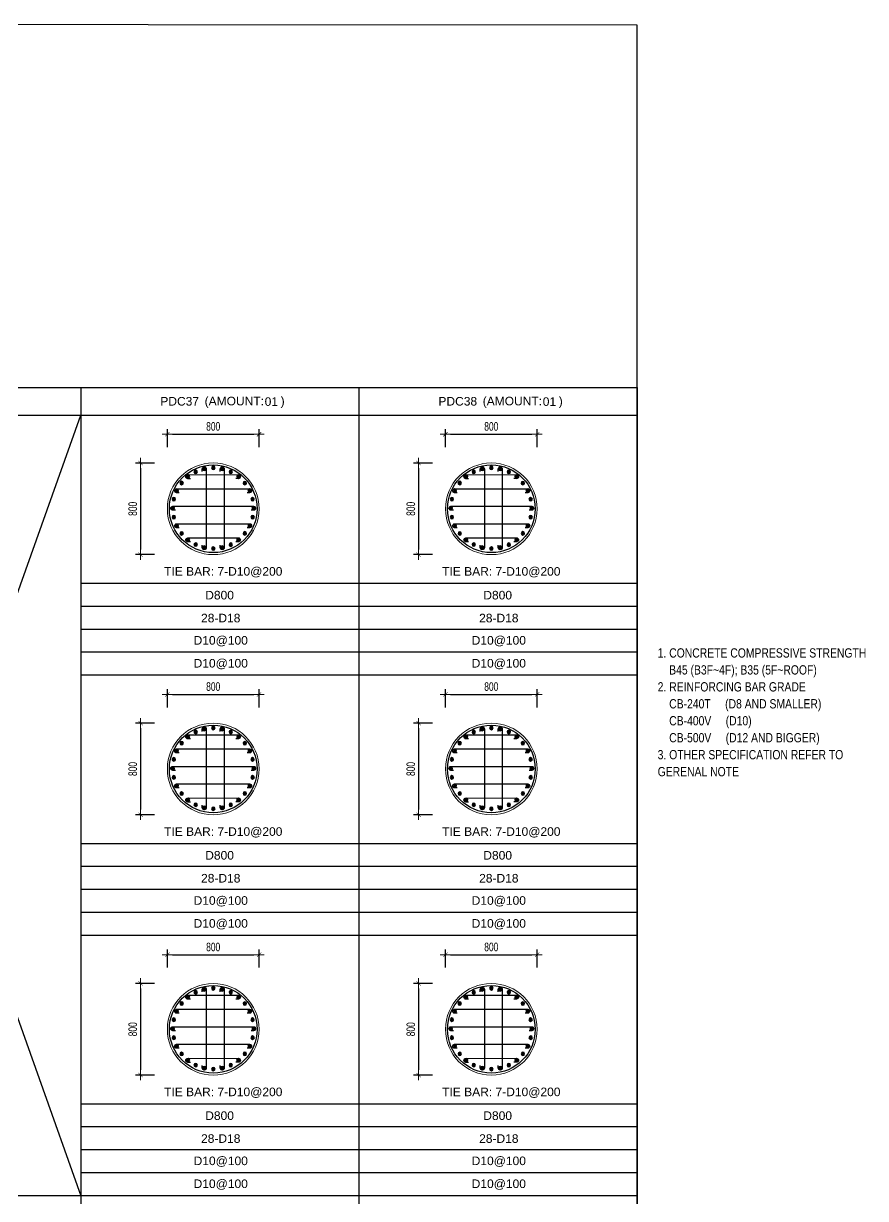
# Model space of a CAD drawing. Header units: millimetres. Extents: x 49323 to 538172, y -39336 to 181761.
# Drawn here: x 489104 to 496450, y 74833 to 85089 of the extents above; entities that cross this region are included whole.
import ezdxf
from ezdxf.enums import TextEntityAlignment as Align

# ---------------------------------------------------------------- set-up
doc = ezdxf.new("R2010")
doc.units = ezdxf.units.MM
doc.linetypes.add('CENTER2', pattern=[1.125, 0.75, -0.125, 0.125, -0.125])
doc.layers.get('Defpoints').update_dxf_attribs({"color": 151, "lineweight": 9})
for name, color, linetype in [('2', 2, 'Continuous'), ('A-ANNO-LEAD', 4, 'Continuous'), ('CEN', 1, 'CENTER2'), ('STL', 3, 'Continuous'), ('TIT1', 3, 'Continuous')]:
    doc.layers.add(name, color=color, linetype=linetype)
doc.layers.add('NDC_S_CONTINUOUS', color=3, linetype='Continuous', lineweight=20)
doc.layers.add('NDC_S_DIM', color=1, linetype='Continuous', lineweight=15)
doc.styles.add('ARIAL', font='arial.ttf', dxfattribs={"width": 0.8})
doc.styles.add('NDC_ARIAL', font='arial.ttf', dxfattribs={"width": 0.85})
doc.styles.add('NDC_DIM', font='', dxfattribs={"width": 0.75})
doc.styles.get('NDC_DIM').set_extended_font_data('Dotum')
doc.dimstyles.new('NDC_dim_30', dxfattribs={"dimscale": 30, "dimtxt": 2.5, "dimasz": 1.5, "dimexe": 1.5, "dimexo": 2.5, "dimgap": 1, "dimtad": 1, "dimdec": 0, "dimzin": 0, "dimdsep": 46, "dimtxsty": 'NDC_DIM', "dimblk": 'DIMMARK', "dimcen": 0.09, "dimdle": 1.2, "dimclrd": 1, "dimclre": 1, "dimclrt": 3, "dimadec": 0, "dimazin": 0, "dimtfac": 1, "dimtdec": 0, "dimtix": 1, "dimtofl": 0, "dimtmove": 0, "dimatfit": 3, "dimfxl": 8, "dimfxlon": 1, "dimtolj": 1, "dimtzin": 0, "dimarcsym": 0})

# ---------------------------------------------------------------- blocks, each defined once
blk = doc.blocks.new('GN')
at = {"layer": 'TIT1', "insert": (0, 0), "char_height": 81, "width": 1996.3, "attachment_point": 1, "line_spacing_factor": 1.096296, "style": 'ARIAL'}
blk.add_mtext('\\A1;1. CONCRETE COMPRESSIVE STRENGTH\\P    B45 (B3F~4F); B35 (5F~ROOF)\\P2. REINFORCING BAR GRADE\\P    CB-240T     (D8 AND SMALLER)\\P    CB-400V     (D10)\\P    CB-500V     (D12 AND BIGGER)\\P3. OTHER SPECIFICATION REFER TO GERENAL NOTE ', dxfattribs=at)
blk = doc.blocks.new('DÁDAS')
at = {"layer": 'TIT1', "color": 2, "style": 'NDC_ARIAL'}
blk.add_text('(AMOUNT:     )', height=75, dxfattribs=at).set_placement((-42061, 55767), align=Align.MIDDLE)
blk = doc.blocks.new('DIMMARK')
at = {"layer": 'NDC_S_DIM', "color": 1}
blk.add_line((-1.5, 0), (1, 0), dxfattribs=at)
at = {"layer": 'NDC_S_DIM', "color": 2, "const_width": 0.1}
blk.add_lwpolyline([(-0.42, -0.42), (0.42, 0.42)], dxfattribs=at)
blk = doc.blocks.new('*D962')
at = {"layer": 'Defpoints', "color": 0, "ltscale": 40, "transparency": 16777216}
for p in [(491159, 76961), (490359, 76773), (491159, 76773)]:
    blk.add_point(p, dxfattribs=at)
at = {"layer": 'NDC_S_DIM', "color": 1, "lineweight": -2, "ltscale": 40, "transparency": 16777216}
for p, q in [((490359, 76848), (490359, 77006)), ((490404, 76961), (491114, 76961)), ((491159, 76848), (491159, 77006))]:
    blk.add_line(p, q, dxfattribs=at)
at = {"layer": 'NDC_S_DIM', "color": 1, "lineweight": -2, "ltscale": 40, "transparency": 16777216, "xscale": 45, "yscale": 45, "zscale": 45, "rotation": 180}
blk.add_blockref('DIMMARK', (490359, 76961), dxfattribs=at)
at = {"layer": 'NDC_S_DIM', "color": 1, "lineweight": -2, "ltscale": 40, "transparency": 16777216, "xscale": 45, "yscale": 45, "zscale": 45}
blk.add_blockref('DIMMARK', (491159, 76961), dxfattribs=at)
at = {"layer": 'NDC_S_DIM', "color": 3, "ltscale": 40, "transparency": 16777216, "insert": (490759, 77028), "char_height": 75, "attachment_point": 5, "style": 'NDC_DIM'}
blk.add_mtext('\\A1;800', dxfattribs=at)
blk = doc.blocks.new('*D963')
at = {"layer": 'Defpoints', "color": 0, "ltscale": 40, "transparency": 16777216}
for p in [(490322, 76710), (490125, 75910), (490322, 75910)]:
    blk.add_point(p, dxfattribs=at)
at = {"layer": 'NDC_S_DIM', "color": 1, "lineweight": -2, "ltscale": 40, "transparency": 16777216}
for p, q in [((490247, 76710), (490080, 76710)), ((490125, 76665), (490125, 75955)), ((490247, 75910), (490080, 75910))]:
    blk.add_line(p, q, dxfattribs=at)
at = {"layer": 'NDC_S_DIM', "color": 1, "lineweight": -2, "ltscale": 40, "transparency": 16777216, "xscale": 45, "yscale": 45, "zscale": 45}
for p, rotation in [((490125, 76710), 90), ((490125, 75910), 270)]:
    blk.add_blockref('DIMMARK', p, dxfattribs=dict(at, rotation=rotation))
at = {"layer": 'NDC_S_DIM', "color": 3, "ltscale": 40, "transparency": 16777216, "insert": (490057, 76310), "char_height": 75, "attachment_point": 5, "rotation": 90, "style": 'NDC_DIM'}
blk.add_mtext('\\A1;800', dxfattribs=at)
blk = doc.blocks.new('8')
at = {"layer": '2'}
blk.add_hatch(color=256, dxfattribs=at).paths.add_polyline_path([(20, 0, 0.386127), (2, 20), (-2, 20, 0.386127), (-20, 0, 1)])
blk.add_circle((0, 0), 20, dxfattribs=at)
blk = doc.blocks.new('5')
at = {"layer": 'CEN', "rotation": 180}
blk.add_blockref('8', (0, 0), dxfattribs=at)
blk = doc.blocks.new('*U693')
at = {"layer": 'STL', "xscale": -0.75, "yscale": 0.75, "zscale": 0.75, "rotation": 292.5000000000001}
blk.add_blockref('5', (0, 0), dxfattribs=at)
blk = doc.blocks.new('*U692')
at = {"layer": 'NDC_S_DIM', "color": 0, "linetype": 'ByBlock', "lineweight": -2, "transparency": 16777216}
for p, rotation in [((-25602, 37941), 295.7142857142843), ((-25527, 37966), 282.8571428571415), ((-25448, 37974), 269.9999999999987), ((-25370, 37964), 257.1428571428559), ((-25296, 37937), 244.2857142857131), ((-25726, 37845), 321.4285714285699), ((-25669, 37900), 308.571428571427), ((-25230, 37894), 231.4285714285703), ((-25175, 37837), 218.5714285714274), ((-25769, 37779), 334.2857142857127), ((-25134, 37770), 205.7142857142847), ((-25796, 37705), 347.1428571428555), ((-25109, 37695), 192.8571428571419), ((-25798, 37548), 12.8571428571428), ((-25111, 37538), 167.1428571428563), ((-25101, 37616), 180), ((-25773, 37473), 25.71428571428561), ((-25138, 37464), 154.2857142857135), ((-25732, 37405), 38.57142857142841), ((-25677, 37349), 51.42857142857117), ((-25238, 37343), 128.5714285714279), ((-25181, 37398), 141.4285714285707), ((-25611, 37306), 64.28571428571395), ((-25537, 37279), 77.14285714285676), ((-25458, 37269), 89.99999999999955), ((-25380, 37276), 102.8571428571423), ((-25305, 37301), 115.7142857142852)]:
    blk.add_blockref('*U693', p, dxfattribs=dict(at, rotation=rotation))
blk.add_blockref('*U693', (-25806, 37626), dxfattribs=at)
blk = doc.blocks.new('*D964')
at = {"layer": 'Defpoints', "color": 0, "ltscale": 40, "transparency": 16777216}
for p in [(491159, 79233), (490359, 79045), (491159, 79045)]:
    blk.add_point(p, dxfattribs=at)
at = {"layer": 'NDC_S_DIM', "color": 1, "lineweight": -2, "ltscale": 40, "transparency": 16777216}
for p, q in [((490359, 79120), (490359, 79278)), ((490404, 79233), (491114, 79233)), ((491159, 79120), (491159, 79278))]:
    blk.add_line(p, q, dxfattribs=at)
at = {"layer": 'NDC_S_DIM', "color": 1, "lineweight": -2, "ltscale": 40, "transparency": 16777216, "xscale": 45, "yscale": 45, "zscale": 45, "rotation": 180}
blk.add_blockref('DIMMARK', (490359, 79233), dxfattribs=at)
at = {"layer": 'NDC_S_DIM', "color": 1, "lineweight": -2, "ltscale": 40, "transparency": 16777216, "xscale": 45, "yscale": 45, "zscale": 45}
blk.add_blockref('DIMMARK', (491159, 79233), dxfattribs=at)
at = {"layer": 'NDC_S_DIM', "color": 3, "ltscale": 40, "transparency": 16777216, "insert": (490759, 79301), "char_height": 75, "attachment_point": 5, "style": 'NDC_DIM'}
blk.add_mtext('\\A1;800', dxfattribs=at)
blk = doc.blocks.new('*D965')
at = {"layer": 'Defpoints', "color": 0, "ltscale": 40, "transparency": 16777216}
for p in [(490322, 78982), (490125, 78182), (490322, 78182)]:
    blk.add_point(p, dxfattribs=at)
at = {"layer": 'NDC_S_DIM', "color": 1, "lineweight": -2, "ltscale": 40, "transparency": 16777216}
for p, q in [((490247, 78982), (490080, 78982)), ((490125, 78937), (490125, 78227)), ((490247, 78182), (490080, 78182))]:
    blk.add_line(p, q, dxfattribs=at)
at = {"layer": 'NDC_S_DIM', "color": 1, "lineweight": -2, "ltscale": 40, "transparency": 16777216, "xscale": 45, "yscale": 45, "zscale": 45}
for p, rotation in [((490125, 78982), 90), ((490125, 78182), 270)]:
    blk.add_blockref('DIMMARK', p, dxfattribs=dict(at, rotation=rotation))
at = {"layer": 'NDC_S_DIM', "color": 3, "ltscale": 40, "transparency": 16777216, "insert": (490057, 78582), "char_height": 75, "attachment_point": 5, "rotation": 90, "style": 'NDC_DIM'}
blk.add_mtext('\\A1;800', dxfattribs=at)
blk = doc.blocks.new('*U699')
at = {"layer": 'STL', "xscale": -0.75, "yscale": 0.75, "zscale": 0.75, "rotation": 292.5000000000001}
blk.add_blockref('5', (0, 0), dxfattribs=at)
blk = doc.blocks.new('*U698')
at = {"layer": 'NDC_S_DIM', "color": 0, "linetype": 'ByBlock', "lineweight": -2, "transparency": 16777216}
for p, rotation in [((-25602, 37941), 295.7142857142843), ((-25527, 37966), 282.8571428571415), ((-25448, 37974), 269.9999999999987), ((-25370, 37964), 257.1428571428559), ((-25296, 37937), 244.2857142857131), ((-25726, 37845), 321.4285714285699), ((-25669, 37900), 308.571428571427), ((-25230, 37894), 231.4285714285703), ((-25175, 37837), 218.5714285714274), ((-25769, 37779), 334.2857142857127), ((-25134, 37770), 205.7142857142847), ((-25796, 37705), 347.1428571428555), ((-25109, 37695), 192.8571428571419), ((-25798, 37548), 12.8571428571428), ((-25111, 37538), 167.1428571428563), ((-25101, 37616), 180), ((-25773, 37473), 25.71428571428561), ((-25138, 37464), 154.2857142857135), ((-25732, 37405), 38.57142857142841), ((-25677, 37349), 51.42857142857117), ((-25238, 37343), 128.5714285714279), ((-25181, 37398), 141.4285714285707), ((-25611, 37306), 64.28571428571395), ((-25537, 37279), 77.14285714285676), ((-25458, 37269), 89.99999999999955), ((-25380, 37276), 102.8571428571423), ((-25305, 37301), 115.7142857142852)]:
    blk.add_blockref('*U699', p, dxfattribs=dict(at, rotation=rotation))
blk.add_blockref('*U699', (-25806, 37626), dxfattribs=at)
blk = doc.blocks.new('*D966')
at = {"layer": 'Defpoints', "color": 0, "ltscale": 40, "transparency": 16777216}
for p in [(491159, 81504), (490359, 81316), (491159, 81316)]:
    blk.add_point(p, dxfattribs=at)
at = {"layer": 'NDC_S_DIM', "color": 1, "lineweight": -2, "ltscale": 40, "transparency": 16777216}
for p, q in [((490359, 81391), (490359, 81549)), ((491159, 81391), (491159, 81549)), ((490404, 81504), (491114, 81504))]:
    blk.add_line(p, q, dxfattribs=at)
at = {"layer": 'NDC_S_DIM', "color": 1, "lineweight": -2, "ltscale": 40, "transparency": 16777216, "xscale": 45, "yscale": 45, "zscale": 45, "rotation": 180}
blk.add_blockref('DIMMARK', (490359, 81504), dxfattribs=at)
at = {"layer": 'NDC_S_DIM', "color": 1, "lineweight": -2, "ltscale": 40, "transparency": 16777216, "xscale": 45, "yscale": 45, "zscale": 45}
blk.add_blockref('DIMMARK', (491159, 81504), dxfattribs=at)
at = {"layer": 'NDC_S_DIM', "color": 3, "ltscale": 40, "transparency": 16777216, "insert": (490759, 81572), "char_height": 75, "attachment_point": 5, "style": 'NDC_DIM'}
blk.add_mtext('\\A1;800', dxfattribs=at)
blk = doc.blocks.new('*D967')
at = {"layer": 'Defpoints', "color": 0, "ltscale": 40, "transparency": 16777216}
for p in [(490322, 81253), (490125, 80453), (490322, 80453)]:
    blk.add_point(p, dxfattribs=at)
at = {"layer": 'NDC_S_DIM', "color": 1, "lineweight": -2, "ltscale": 40, "transparency": 16777216}
for p, q in [((490247, 81253), (490080, 81253)), ((490125, 81208), (490125, 80498)), ((490247, 80453), (490080, 80453))]:
    blk.add_line(p, q, dxfattribs=at)
at = {"layer": 'NDC_S_DIM', "color": 1, "lineweight": -2, "ltscale": 40, "transparency": 16777216, "xscale": 45, "yscale": 45, "zscale": 45}
for p, rotation in [((490125, 81253), 90), ((490125, 80453), 270)]:
    blk.add_blockref('DIMMARK', p, dxfattribs=dict(at, rotation=rotation))
at = {"layer": 'NDC_S_DIM', "color": 3, "ltscale": 40, "transparency": 16777216, "insert": (490057, 80853), "char_height": 75, "attachment_point": 5, "rotation": 90, "style": 'NDC_DIM'}
blk.add_mtext('\\A1;800', dxfattribs=at)
blk = doc.blocks.new('*U701')
at = {"layer": 'STL', "xscale": -0.75, "yscale": 0.75, "zscale": 0.75, "rotation": 292.5000000000001}
blk.add_blockref('5', (0, 0), dxfattribs=at)
blk = doc.blocks.new('*U700')
at = {"layer": 'NDC_S_DIM', "color": 0, "linetype": 'ByBlock', "lineweight": -2, "transparency": 16777216}
for p, rotation in [((-25602, 37941), 295.7142857142843), ((-25527, 37966), 282.8571428571415), ((-25448, 37974), 269.9999999999987), ((-25370, 37964), 257.1428571428559), ((-25296, 37937), 244.2857142857131), ((-25726, 37845), 321.4285714285699), ((-25669, 37900), 308.571428571427), ((-25230, 37894), 231.4285714285703), ((-25175, 37837), 218.5714285714274), ((-25769, 37779), 334.2857142857127), ((-25134, 37770), 205.7142857142847), ((-25796, 37705), 347.1428571428555), ((-25109, 37695), 192.8571428571419), ((-25798, 37548), 12.8571428571428), ((-25111, 37538), 167.1428571428563), ((-25101, 37616), 180), ((-25773, 37473), 25.71428571428561), ((-25138, 37464), 154.2857142857135), ((-25732, 37405), 38.57142857142841), ((-25677, 37349), 51.42857142857117), ((-25238, 37343), 128.5714285714279), ((-25181, 37398), 141.4285714285707), ((-25611, 37306), 64.28571428571395), ((-25537, 37279), 77.14285714285676), ((-25458, 37269), 89.99999999999955), ((-25380, 37276), 102.8571428571423), ((-25305, 37301), 115.7142857142852)]:
    blk.add_blockref('*U701', p, dxfattribs=dict(at, rotation=rotation))
blk.add_blockref('*U701', (-25806, 37626), dxfattribs=at)
blk = doc.blocks.new('*D970')
at = {"layer": 'Defpoints', "color": 0, "ltscale": 40, "transparency": 16777216}
for p in [(493585, 76961), (492785, 76773), (493585, 76773)]:
    blk.add_point(p, dxfattribs=at)
at = {"layer": 'NDC_S_DIM', "color": 1, "lineweight": -2, "ltscale": 40, "transparency": 16777216}
for p, q in [((492785, 76848), (492785, 77006)), ((492830, 76961), (493540, 76961)), ((493585, 76848), (493585, 77006))]:
    blk.add_line(p, q, dxfattribs=at)
at = {"layer": 'NDC_S_DIM', "color": 1, "lineweight": -2, "ltscale": 40, "transparency": 16777216, "xscale": 45, "yscale": 45, "zscale": 45, "rotation": 180}
blk.add_blockref('DIMMARK', (492785, 76961), dxfattribs=at)
at = {"layer": 'NDC_S_DIM', "color": 1, "lineweight": -2, "ltscale": 40, "transparency": 16777216, "xscale": 45, "yscale": 45, "zscale": 45}
blk.add_blockref('DIMMARK', (493585, 76961), dxfattribs=at)
at = {"layer": 'NDC_S_DIM', "color": 3, "ltscale": 40, "transparency": 16777216, "insert": (493185, 77028), "char_height": 75, "attachment_point": 5, "style": 'NDC_DIM'}
blk.add_mtext('\\A1;800', dxfattribs=at)
blk = doc.blocks.new('*D971')
at = {"layer": 'Defpoints', "color": 0, "ltscale": 40, "transparency": 16777216}
for p in [(492748, 76710), (492551, 75910), (492748, 75910)]:
    blk.add_point(p, dxfattribs=at)
at = {"layer": 'NDC_S_DIM', "color": 1, "lineweight": -2, "ltscale": 40, "transparency": 16777216}
for p, q in [((492673, 76710), (492506, 76710)), ((492551, 76665), (492551, 75955)), ((492673, 75910), (492506, 75910))]:
    blk.add_line(p, q, dxfattribs=at)
at = {"layer": 'NDC_S_DIM', "color": 1, "lineweight": -2, "ltscale": 40, "transparency": 16777216, "xscale": 45, "yscale": 45, "zscale": 45}
for p, rotation in [((492551, 76710), 90), ((492551, 75910), 270)]:
    blk.add_blockref('DIMMARK', p, dxfattribs=dict(at, rotation=rotation))
at = {"layer": 'NDC_S_DIM', "color": 3, "ltscale": 40, "transparency": 16777216, "insert": (492483, 76310), "char_height": 75, "attachment_point": 5, "rotation": 90, "style": 'NDC_DIM'}
blk.add_mtext('\\A1;800', dxfattribs=at)
blk = doc.blocks.new('*U685')
at = {"layer": 'STL', "xscale": -0.75, "yscale": 0.75, "zscale": 0.75, "rotation": 292.5000000000001}
blk.add_blockref('5', (0, 0), dxfattribs=at)
blk = doc.blocks.new('*U684')
at = {"layer": 'NDC_S_DIM', "color": 0, "linetype": 'ByBlock', "lineweight": -2, "transparency": 16777216}
for p, rotation in [((-25602, 37941), 295.7142857142843), ((-25527, 37966), 282.8571428571415), ((-25448, 37974), 269.9999999999987), ((-25370, 37964), 257.1428571428559), ((-25296, 37937), 244.2857142857131), ((-25726, 37845), 321.4285714285699), ((-25669, 37900), 308.571428571427), ((-25230, 37894), 231.4285714285703), ((-25175, 37837), 218.5714285714274), ((-25769, 37779), 334.2857142857127), ((-25134, 37770), 205.7142857142847), ((-25796, 37705), 347.1428571428555), ((-25109, 37695), 192.8571428571419), ((-25798, 37548), 12.8571428571428), ((-25111, 37538), 167.1428571428563), ((-25101, 37616), 180), ((-25773, 37473), 25.71428571428561), ((-25138, 37464), 154.2857142857135), ((-25732, 37405), 38.57142857142841), ((-25677, 37349), 51.42857142857117), ((-25238, 37343), 128.5714285714279), ((-25181, 37398), 141.4285714285707), ((-25611, 37306), 64.28571428571395), ((-25537, 37279), 77.14285714285676), ((-25458, 37269), 89.99999999999955), ((-25380, 37276), 102.8571428571423), ((-25305, 37301), 115.7142857142852)]:
    blk.add_blockref('*U685', p, dxfattribs=dict(at, rotation=rotation))
blk.add_blockref('*U685', (-25806, 37626), dxfattribs=at)
blk = doc.blocks.new('*D972')
at = {"layer": 'Defpoints', "color": 0, "ltscale": 40, "transparency": 16777216}
for p in [(493585, 79233), (492785, 79045), (493585, 79045)]:
    blk.add_point(p, dxfattribs=at)
at = {"layer": 'NDC_S_DIM', "color": 1, "lineweight": -2, "ltscale": 40, "transparency": 16777216}
for p, q in [((492785, 79120), (492785, 79278)), ((492830, 79233), (493540, 79233)), ((493585, 79120), (493585, 79278))]:
    blk.add_line(p, q, dxfattribs=at)
at = {"layer": 'NDC_S_DIM', "color": 1, "lineweight": -2, "ltscale": 40, "transparency": 16777216, "xscale": 45, "yscale": 45, "zscale": 45, "rotation": 180}
blk.add_blockref('DIMMARK', (492785, 79233), dxfattribs=at)
at = {"layer": 'NDC_S_DIM', "color": 1, "lineweight": -2, "ltscale": 40, "transparency": 16777216, "xscale": 45, "yscale": 45, "zscale": 45}
blk.add_blockref('DIMMARK', (493585, 79233), dxfattribs=at)
at = {"layer": 'NDC_S_DIM', "color": 3, "ltscale": 40, "transparency": 16777216, "insert": (493185, 79301), "char_height": 75, "attachment_point": 5, "style": 'NDC_DIM'}
blk.add_mtext('\\A1;800', dxfattribs=at)
blk = doc.blocks.new('*D973')
at = {"layer": 'Defpoints', "color": 0, "ltscale": 40, "transparency": 16777216}
for p in [(492748, 78982), (492551, 78182), (492748, 78182)]:
    blk.add_point(p, dxfattribs=at)
at = {"layer": 'NDC_S_DIM', "color": 1, "lineweight": -2, "ltscale": 40, "transparency": 16777216}
for p, q in [((492673, 78982), (492506, 78982)), ((492551, 78937), (492551, 78227)), ((492673, 78182), (492506, 78182))]:
    blk.add_line(p, q, dxfattribs=at)
at = {"layer": 'NDC_S_DIM', "color": 1, "lineweight": -2, "ltscale": 40, "transparency": 16777216, "xscale": 45, "yscale": 45, "zscale": 45}
for p, rotation in [((492551, 78982), 90), ((492551, 78182), 270)]:
    blk.add_blockref('DIMMARK', p, dxfattribs=dict(at, rotation=rotation))
at = {"layer": 'NDC_S_DIM', "color": 3, "ltscale": 40, "transparency": 16777216, "insert": (492483, 78582), "char_height": 75, "attachment_point": 5, "rotation": 90, "style": 'NDC_DIM'}
blk.add_mtext('\\A1;800', dxfattribs=at)
blk = doc.blocks.new('*U671')
at = {"layer": 'STL', "xscale": -0.75, "yscale": 0.75, "zscale": 0.75, "rotation": 292.5000000000001}
blk.add_blockref('5', (0, 0), dxfattribs=at)
blk = doc.blocks.new('*U670')
at = {"layer": 'NDC_S_DIM', "color": 0, "linetype": 'ByBlock', "lineweight": -2, "transparency": 16777216}
for p, rotation in [((-25602, 37941), 295.7142857142843), ((-25527, 37966), 282.8571428571415), ((-25448, 37974), 269.9999999999987), ((-25370, 37964), 257.1428571428559), ((-25296, 37937), 244.2857142857131), ((-25726, 37845), 321.4285714285699), ((-25669, 37900), 308.571428571427), ((-25230, 37894), 231.4285714285703), ((-25175, 37837), 218.5714285714274), ((-25769, 37779), 334.2857142857127), ((-25134, 37770), 205.7142857142847), ((-25796, 37705), 347.1428571428555), ((-25109, 37695), 192.8571428571419), ((-25798, 37548), 12.8571428571428), ((-25111, 37538), 167.1428571428563), ((-25101, 37616), 180), ((-25773, 37473), 25.71428571428561), ((-25138, 37464), 154.2857142857135), ((-25732, 37405), 38.57142857142841), ((-25677, 37349), 51.42857142857117), ((-25238, 37343), 128.5714285714279), ((-25181, 37398), 141.4285714285707), ((-25611, 37306), 64.28571428571395), ((-25537, 37279), 77.14285714285676), ((-25458, 37269), 89.99999999999955), ((-25380, 37276), 102.8571428571423), ((-25305, 37301), 115.7142857142852)]:
    blk.add_blockref('*U671', p, dxfattribs=dict(at, rotation=rotation))
blk.add_blockref('*U671', (-25806, 37626), dxfattribs=at)
blk = doc.blocks.new('*D974')
at = {"layer": 'Defpoints', "color": 0, "ltscale": 40, "transparency": 16777216}
for p in [(493585, 81504), (492785, 81316), (493585, 81316)]:
    blk.add_point(p, dxfattribs=at)
at = {"layer": 'NDC_S_DIM', "color": 1, "lineweight": -2, "ltscale": 40, "transparency": 16777216}
for p, q in [((492785, 81391), (492785, 81549)), ((493585, 81391), (493585, 81549)), ((492830, 81504), (493540, 81504))]:
    blk.add_line(p, q, dxfattribs=at)
at = {"layer": 'NDC_S_DIM', "color": 1, "lineweight": -2, "ltscale": 40, "transparency": 16777216, "xscale": 45, "yscale": 45, "zscale": 45, "rotation": 180}
blk.add_blockref('DIMMARK', (492785, 81504), dxfattribs=at)
at = {"layer": 'NDC_S_DIM', "color": 1, "lineweight": -2, "ltscale": 40, "transparency": 16777216, "xscale": 45, "yscale": 45, "zscale": 45}
blk.add_blockref('DIMMARK', (493585, 81504), dxfattribs=at)
at = {"layer": 'NDC_S_DIM', "color": 3, "ltscale": 40, "transparency": 16777216, "insert": (493185, 81572), "char_height": 75, "attachment_point": 5, "style": 'NDC_DIM'}
blk.add_mtext('\\A1;800', dxfattribs=at)
blk = doc.blocks.new('*D975')
at = {"layer": 'Defpoints', "color": 0, "ltscale": 40, "transparency": 16777216}
for p in [(492748, 81253), (492551, 80453), (492748, 80453)]:
    blk.add_point(p, dxfattribs=at)
at = {"layer": 'NDC_S_DIM', "color": 1, "lineweight": -2, "ltscale": 40, "transparency": 16777216}
for p, q in [((492673, 81253), (492506, 81253)), ((492551, 81208), (492551, 80498)), ((492673, 80453), (492506, 80453))]:
    blk.add_line(p, q, dxfattribs=at)
at = {"layer": 'NDC_S_DIM', "color": 1, "lineweight": -2, "ltscale": 40, "transparency": 16777216, "xscale": 45, "yscale": 45, "zscale": 45}
for p, rotation in [((492551, 81253), 90), ((492551, 80453), 270)]:
    blk.add_blockref('DIMMARK', p, dxfattribs=dict(at, rotation=rotation))
at = {"layer": 'NDC_S_DIM', "color": 3, "ltscale": 40, "transparency": 16777216, "insert": (492483, 80853), "char_height": 75, "attachment_point": 5, "rotation": 90, "style": 'NDC_DIM'}
blk.add_mtext('\\A1;800', dxfattribs=at)
blk = doc.blocks.new('*U673')
at = {"layer": 'STL', "xscale": -0.75, "yscale": 0.75, "zscale": 0.75, "rotation": 292.5000000000001}
blk.add_blockref('5', (0, 0), dxfattribs=at)
blk = doc.blocks.new('*U672')
at = {"layer": 'NDC_S_DIM', "color": 0, "linetype": 'ByBlock', "lineweight": -2, "transparency": 16777216}
for p, rotation in [((-25602, 37941), 295.7142857142843), ((-25527, 37966), 282.8571428571415), ((-25448, 37974), 269.9999999999987), ((-25370, 37964), 257.1428571428559), ((-25296, 37937), 244.2857142857131), ((-25726, 37845), 321.4285714285699), ((-25669, 37900), 308.571428571427), ((-25230, 37894), 231.4285714285703), ((-25175, 37837), 218.5714285714274), ((-25769, 37779), 334.2857142857127), ((-25134, 37770), 205.7142857142847), ((-25796, 37705), 347.1428571428555), ((-25109, 37695), 192.8571428571419), ((-25798, 37548), 12.8571428571428), ((-25111, 37538), 167.1428571428563), ((-25101, 37616), 180), ((-25773, 37473), 25.71428571428561), ((-25138, 37464), 154.2857142857135), ((-25732, 37405), 38.57142857142841), ((-25677, 37349), 51.42857142857117), ((-25238, 37343), 128.5714285714279), ((-25181, 37398), 141.4285714285707), ((-25611, 37306), 64.28571428571395), ((-25537, 37279), 77.14285714285676), ((-25458, 37269), 89.99999999999955), ((-25380, 37276), 102.8571428571423), ((-25305, 37301), 115.7142857142852)]:
    blk.add_blockref('*U673', p, dxfattribs=dict(at, rotation=rotation))
blk.add_blockref('*U673', (-25806, 37626), dxfattribs=at)

msp = doc.modelspace()

# ---------------------------------------------------------------- linework, layer by layer
at = {"layer": '2', "elevation": 0}
for points in [[(490559.4, 81115.9), (490537.2, 81115.9, -1), (490537.2, 81150.9), (490979, 81151.4, -1), (490979, 81116.4), (490956.9, 81116.4)], [(490663.2, 81179.8), (490663.2, 81202, -1), (490698.3, 81202), (490698.3, 80514.6, -1), (490663.2, 80514.6), (490663.2, 80536.7)], [(490820.1, 81179.8), (490820.1, 81202, -1), (490855.2, 81202), (490855.2, 80514.6, -1), (490820.1, 80514.6), (490820.1, 80536.7)], [(492985.5, 81115.9), (492963.3, 81115.9, -1), (492963.3, 81150.9), (493405.1, 81151.4, -1), (493405.1, 81116.4), (493383, 81116.4)], [(493089.3, 81179.8), (493089.3, 81202, -1), (493124.4, 81202), (493124.4, 80514.6, -1), (493089.3, 80514.6), (493089.3, 80536.7)], [(493246.2, 81179.8), (493246.2, 81202, -1), (493281.3, 81202), (493281.3, 80514.6, -1), (493246.2, 80514.6), (493246.2, 80536.7)], [(490461.5, 80993.2), (490439.4, 80993.2, -1), (490439.4, 81028.3), (491076.8, 81028.7, -1), (491076.8, 80993.7), (491054.7, 80993.7)], [(492887.6, 80993.2), (492865.5, 80993.2, -1), (492865.5, 81028.3), (493502.9, 81028.7, -1), (493502.9, 80993.7), (493480.8, 80993.7)], [(490428.8, 80840.8), (490406.7, 80840.8, -1), (490406.7, 80875.8), (491111.7, 80875.8, -1), (491111.7, 80840.8), (491089.5, 80840.8)], [(492854.9, 80840.8), (492832.8, 80840.8, -1), (492832.8, 80875.8), (493537.8, 80875.8, -1), (493537.8, 80840.8), (493515.6, 80840.8)], [(490461.5, 80687.3), (490439.4, 80687.3, -1), (490439.4, 80722.3), (491076.8, 80722.8, -1), (491076.8, 80687.8), (491054.7, 80687.8)], [(492887.6, 80687.3), (492865.5, 80687.3, -1), (492865.5, 80722.3), (493502.9, 80722.8, -1), (493502.9, 80687.8), (493480.8, 80687.8)], [(490559.4, 80564.7), (490537.2, 80564.7, -1), (490537.2, 80599.7), (490979, 80600.2, -1), (490979, 80565.1), (490956.9, 80565.1)], [(492985.5, 80564.7), (492963.3, 80564.7, -1), (492963.3, 80599.7), (493405.1, 80600.2, -1), (493405.1, 80565.1), (493383, 80565.1)], [(490559.4, 78844.9), (490537.2, 78844.9, -1), (490537.2, 78879.9), (490979, 78880.4, -1), (490979, 78845.4), (490956.9, 78845.4)], [(490663.2, 78908.8), (490663.2, 78931, -1), (490698.3, 78931), (490698.3, 78243.6, -1), (490663.2, 78243.6), (490663.2, 78265.7)], [(490820.1, 78908.8), (490820.1, 78931, -1), (490855.2, 78931), (490855.2, 78243.6, -1), (490820.1, 78243.6), (490820.1, 78265.7)], [(492985.5, 78844.9), (492963.3, 78844.9, -1), (492963.3, 78879.9), (493405.1, 78880.4, -1), (493405.1, 78845.4), (493383, 78845.4)], [(493089.3, 78908.8), (493089.3, 78931, -1), (493124.4, 78931), (493124.4, 78243.6, -1), (493089.3, 78243.6), (493089.3, 78265.7)], [(493246.2, 78908.8), (493246.2, 78931, -1), (493281.3, 78931), (493281.3, 78243.6, -1), (493246.2, 78243.6), (493246.2, 78265.7)], [(490461.5, 78722.2), (490439.4, 78722.2, -1), (490439.4, 78757.3), (491076.8, 78757.7, -1), (491076.8, 78722.7), (491054.7, 78722.7)], [(492887.6, 78722.2), (492865.5, 78722.2, -1), (492865.5, 78757.3), (493502.9, 78757.7, -1), (493502.9, 78722.7), (493480.8, 78722.7)], [(490428.8, 78569.8), (490406.7, 78569.8, -1), (490406.7, 78604.8), (491111.7, 78604.8, -1), (491111.7, 78569.8), (491089.5, 78569.8)], [(492854.9, 78569.8), (492832.8, 78569.8, -1), (492832.8, 78604.8), (493537.8, 78604.8, -1), (493537.8, 78569.8), (493515.6, 78569.8)], [(490461.5, 78416.3), (490439.4, 78416.3, -1), (490439.4, 78451.3), (491076.8, 78451.8, -1), (491076.8, 78416.8), (491054.7, 78416.8)], [(492887.6, 78416.3), (492865.5, 78416.3, -1), (492865.5, 78451.3), (493502.9, 78451.8, -1), (493502.9, 78416.8), (493480.8, 78416.8)], [(490559.4, 78293.7), (490537.2, 78293.7, -1), (490537.2, 78328.7), (490979, 78329.2, -1), (490979, 78294.1), (490956.9, 78294.1)], [(492985.5, 78293.7), (492963.3, 78293.7, -1), (492963.3, 78328.7), (493405.1, 78329.2, -1), (493405.1, 78294.1), (493383, 78294.1)], [(490663.2, 76636.4), (490663.2, 76658.5, -1), (490698.3, 76658.5), (490698.3, 75971.1, -1), (490663.2, 75971.1), (490663.2, 75993.2)], [(490820.1, 76636.4), (490820.1, 76658.5, -1), (490855.2, 76658.5), (490855.2, 75971.1, -1), (490820.1, 75971.1), (490820.1, 75993.2)], [(493089.3, 76636.4), (493089.3, 76658.5, -1), (493124.4, 76658.5), (493124.4, 75971.1, -1), (493089.3, 75971.1), (493089.3, 75993.2)], [(493246.2, 76636.4), (493246.2, 76658.5, -1), (493281.3, 76658.5), (493281.3, 75971.1, -1), (493246.2, 75971.1), (493246.2, 75993.2)], [(490559.4, 76572.4), (490537.2, 76572.4, -1), (490537.2, 76607.5), (490979, 76607.9, -1), (490979, 76572.9), (490956.9, 76572.9)], [(492985.5, 76572.4), (492963.3, 76572.4, -1), (492963.3, 76607.5), (493405.1, 76607.9, -1), (493405.1, 76572.9), (493383, 76572.9)], [(490461.5, 76449.8), (490439.4, 76449.8, -1), (490439.4, 76484.8), (491076.8, 76485.3, -1), (491076.8, 76450.3), (491054.7, 76450.3)], [(492887.6, 76449.8), (492865.5, 76449.8, -1), (492865.5, 76484.8), (493502.9, 76485.3, -1), (493502.9, 76450.3), (493480.8, 76450.3)], [(490428.8, 76297.3), (490406.7, 76297.3, -1), (490406.7, 76332.3), (491111.7, 76332.3, -1), (491111.7, 76297.3), (491089.5, 76297.3)], [(492854.9, 76297.3), (492832.8, 76297.3, -1), (492832.8, 76332.3), (493537.8, 76332.3, -1), (493537.8, 76297.3), (493515.6, 76297.3)], [(490461.5, 76143.9), (490439.4, 76143.9, -1), (490439.4, 76178.9), (491076.8, 76179.4, -1), (491076.8, 76144.3), (491054.7, 76144.3)], [(492887.6, 76143.9), (492865.5, 76143.9, -1), (492865.5, 76178.9), (493502.9, 76179.4, -1), (493502.9, 76144.3), (493480.8, 76144.3)], [(490559.4, 76021.2), (490537.2, 76021.2, -1), (490537.2, 76056.2), (490979, 76056.7, -1), (490979, 76021.7), (490956.9, 76021.7)], [(492985.5, 76021.2), (492963.3, 76021.2, -1), (492963.3, 76056.2), (493405.1, 76056.7, -1), (493405.1, 76021.7), (493383, 76021.7)]]:
    msp.add_lwpolyline(points, format="xyb", dxfattribs=at)
at = {"layer": '2', "lineweight": -2, "ltscale": 1000}
for centre in [(490759.2, 80853.3), (493185.3, 80853.3), (490759.2, 78582.3), (493185.3, 78582.3), (490759.2, 76309.8), (493185.3, 76309.8)]:
    msp.add_circle(centre, 382.5, dxfattribs=at)
at = {"layer": 'A-ANNO-LEAD'}
msp.add_lwpolyline([(473121.9, 68469.5), (494456.8, 68456.3), (494456.8, 85076.3), (473121.9, 85089.5)], close=True, dxfattribs=at)
at = {"layer": 'NDC_S_CONTINUOUS', "ltscale": 70}
for centre in [(490759.2, 80853.3), (493185.3, 80853.3), (490759.2, 78582.3), (493185.3, 78582.3), (490759.2, 76309.8), (493185.3, 76309.8)]:
    msp.add_circle(centre, 400, dxfattribs=at)
at = {"layer": 'TIT1', "color": 2}
msp.add_line((480414.7, 81911.9), (494456.8, 81911.9), dxfattribs=at)
at = {"layer": 'TIT1'}
for p, q in [((489604.6, 81911.9), (489604.6, 72587.9)), ((492030.7, 81911.9), (492030.7, 72587.9)), ((494456.8, 81911.9), (494456.8, 72587.9)), ((480414.7, 81671.9), (494456.8, 81671.9)), ((494456.8, 79400.8), (489604.6, 79400.8)), ((494456.8, 77129.8), (489604.6, 77129.8)), ((494456.8, 74857.3), (480412.4, 74857.3))]:
    msp.add_line(p, q, dxfattribs=at)
at = {"layer": 'TIT1', "color": 8}
for p, q in [((487178.5, 74857.3), (489604.6, 81671.9)), ((487178.5, 81671.9), (489604.6, 74857.3)), ((494456.8, 80200.8), (489604.6, 80200.8)), ((494456.8, 80000.8), (489604.6, 80000.8)), ((494456.8, 79800.8), (489604.6, 79800.8)), ((494456.8, 79600.8), (489604.6, 79600.8)), ((494456.8, 77929.8), (489604.6, 77929.8)), ((494456.8, 77729.8), (489604.6, 77729.8)), ((494456.8, 77529.8), (489604.6, 77529.8)), ((494456.8, 77329.8), (489604.6, 77329.8)), ((494456.8, 75657.3), (489604.6, 75657.3)), ((494456.8, 75457.3), (489604.6, 75457.3)), ((494456.8, 75257.3), (489604.6, 75257.3)), ((494456.8, 75057.3), (489604.6, 75057.3))]:
    msp.add_line(p, q, dxfattribs=at)

# ---------------------------------------------------------------- block references
at = {"layer": 'NDC_S_DIM'}
for name, p in [('DÁDAS', (533094.2, 26017.4)), ('DÁDAS', (535520.3, 26017.4)), ('GN', (494636.6, 79635.7))]:
    msp.add_blockref(name, p, dxfattribs=at)
at = {"layer": 'NDC_S_DIM', "rotation": 0.8126515942541631}
for name, p in [('*U700', (516743.6, 43601.8)), ('*U672', (519169.7, 43601.8)), ('*U698', (516743.6, 41330.8)), ('*U670', (519169.7, 41330.8)), ('*U692', (516743.6, 39058.3)), ('*U684', (519169.7, 39058.3))]:
    msp.add_blockref(name, p, dxfattribs=at)

# ---------------------------------------------------------------- texts
at = {"layer": 'TIT1', "color": 2, "style": 'NDC_ARIAL'}
for s, p in [('PDC37', (490466.4, 81791.9)), ('01', (491266.2, 81789.2)), ('PDC38', (492892.5, 81791.9)), ('01', (493692.3, 81789.2))]:
    msp.add_text(s, height=75, dxfattribs=at).set_placement(p, align=Align.MIDDLE)
at = {"layer": 'TIT1', "style": 'NDC_ARIAL'}
for s, p in [('TIE BAR: 7-D10@200', (490846.4, 80301.4)), ('TIE BAR: 7-D10@200', (493272.5, 80301.4)), ('D800', (490814.6, 80099.5)), ('D800', (493240.7, 80099.5)), ('28-D18', (490824.6, 79899.5)), ('28-D18', (493250.7, 79899.5)), ('D10@100', (490824.6, 79699.5)), ('D10@100', (493250.7, 79699.5)), ('D10@100', (490824.6, 79499.5)), ('D10@100', (493250.7, 79499.5)), ('TIE BAR: 7-D10@200', (490846.4, 78030.4)), ('TIE BAR: 7-D10@200', (493272.5, 78030.4)), ('D800', (490814.6, 77828.5)), ('D800', (493240.7, 77828.5)), ('28-D18', (490824.6, 77628.5)), ('28-D18', (493250.7, 77628.5)), ('D10@100', (490824.6, 77428.5)), ('D10@100', (493250.7, 77428.5)), ('D10@100', (490824.6, 77228.5)), ('D10@100', (493250.7, 77228.5)), ('TIE BAR: 7-D10@200', (490846.4, 75757.9)), ('TIE BAR: 7-D10@200', (493272.5, 75757.9)), ('D800', (490814.6, 75556)), ('D800', (493240.7, 75556)), ('28-D18', (490824.6, 75356)), ('28-D18', (493250.7, 75356)), ('D10@100', (490824.6, 75156)), ('D10@100', (493250.7, 75156)), ('D10@100', (490824.6, 74956)), ('D10@100', (493250.7, 74956))]:
    msp.add_text(s, height=75, dxfattribs=at).set_placement(p, align=Align.MIDDLE)

# ---------------------------------------------------------------- dimensions: what is measured, and where the dimension line sits
at = {"layer": 'NDC_S_DIM', "ltscale": 40}
for base, p1, p2, picture, middle in [((491159.2, 81504.3), (490359.2, 81316.1), (491159.2, 81316.1), '*D966', (490759.2, 81571.9)), ((493585.3, 81504.3), (492785.3, 81316.1), (493585.3, 81316.1), '*D974', (493185.3, 81571.9)), ((491159.2, 79233.3), (490359.2, 79045.1), (491159.2, 79045.1), '*D964', (490759.2, 79300.9)), ((493585.3, 79233.3), (492785.3, 79045.1), (493585.3, 79045.1), '*D972', (493185.3, 79300.9)), ((491159.2, 76960.9), (490359.2, 76772.7), (491159.2, 76772.7), '*D962', (490759.2, 77028.4)), ((493585.3, 76960.9), (492785.3, 76772.7), (493585.3, 76772.7), '*D970', (493185.3, 77028.4))]:
    dim = msp.add_linear_dim(base=base, p1=p1, p2=p2, dimstyle='NDC_dim_30', dxfattribs=at)
    dim.commit()
    dim.dimension.update_dxf_attribs({"geometry": picture, "text_midpoint": middle})
for base, p1, p2, picture, middle in [((490124.7, 80453.3), (490322, 81253.3), (490322, 80453.3), '*D967', (490057.1, 80853.3)), ((492550.8, 80453.3), (492748.1, 81253.3), (492748.1, 80453.3), '*D975', (492483.2, 80853.3)), ((490124.7, 78182.3), (490322, 78982.3), (490322, 78182.3), '*D965', (490057.1, 78582.3)), ((492550.8, 78182.3), (492748.1, 78982.3), (492748.1, 78182.3), '*D973', (492483.2, 78582.3)), ((490124.7, 75909.8), (490322, 76709.8), (490322, 75909.8), '*D963', (490057.1, 76309.8)), ((492550.8, 75909.8), (492748.1, 76709.8), (492748.1, 75909.8), '*D971', (492483.2, 76309.8))]:
    dim = msp.add_linear_dim(base=base, p1=p1, p2=p2, angle=90, dimstyle='NDC_dim_30', dxfattribs=at)
    dim.commit()
    dim.dimension.update_dxf_attribs({"geometry": picture, "text_midpoint": middle})

doc.saveas('drawing.dxf')
